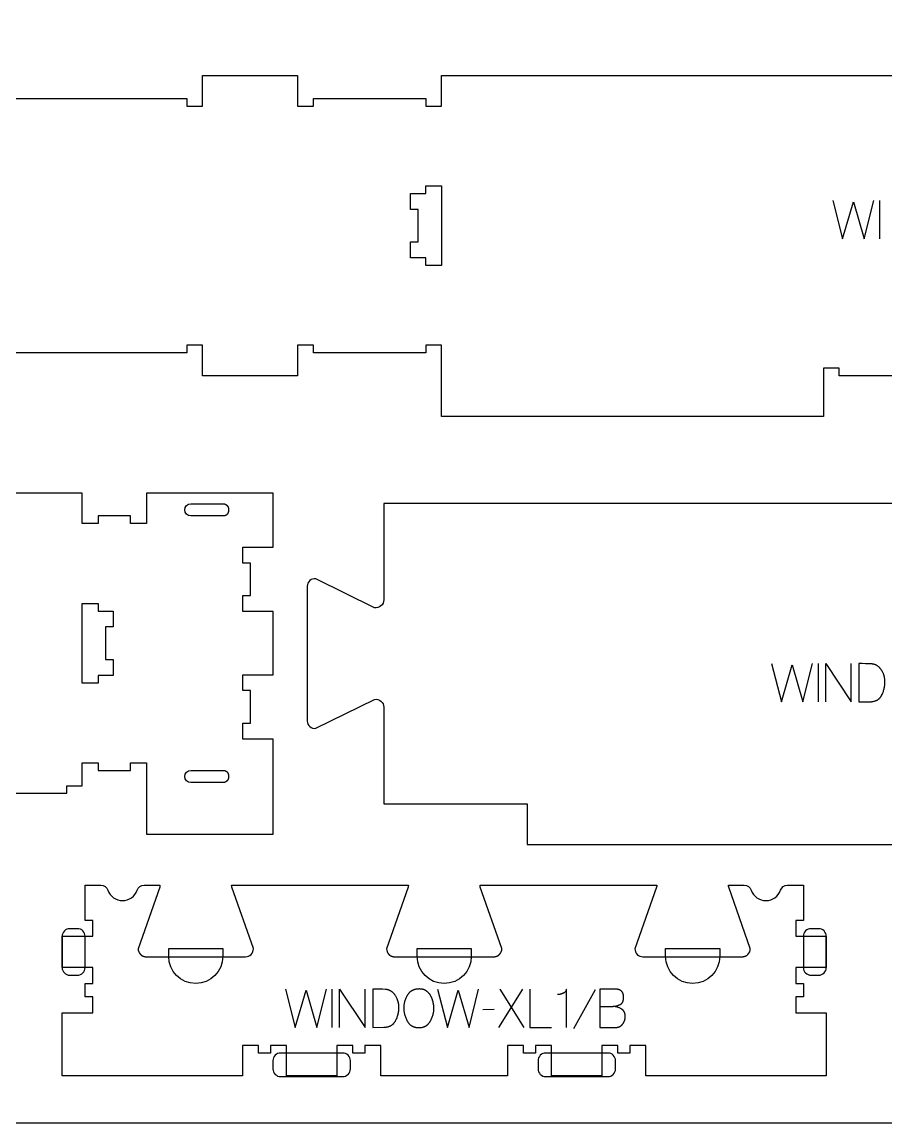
# Model space of a CAD drawing. Extents: x 0 to 4485, y 0 to 8771.
# Drawn here: x 1099 to 1777, y 3763 to 4626 of the extents above; entities that cross this region are included whole.
import ezdxf

# ---------------------------------------------------------------- set-up
doc = ezdxf.new("R2010")
doc.units = 0
for name, color, linetype in [('0_SHEET_SPRUCEPLY_2440X122', 1, 'CONTINUOUS'), ('1_ANYTOOL_1MMDEEP_LABELS_S', 2, 'CONTINUOUS'), ('3_ANYTOOL_CUTTHROUGH_INSID', 4, 'CONTINUOUS'), ('4_ANYTOOL_CUTTHROUGH_OUTSI', 5, 'CONTINUOUS'), ('5_ANYTOOL_HALF_MILL_9MM_IN', 3, 'CONTINUOUS')]:
    doc.layers.add(name, color=color, linetype=linetype)

msp = doc.modelspace()

# ---------------------------------------------------------------- linework, layer by layer
at = {"layer": '0_SHEET_SPRUCEPLY_2440X122'}
msp.add_lwpolyline([(371.7, 4982.59), (371.7, 3762.59), (2811.7, 3762.59), (2811.7, 4982.59)], close=True, dxfattribs=at)
at = {"layer": '1_ANYTOOL_1MMDEEP_LABELS_S', "color": 2}
for points in [[(1735.42, 4485.89), (1743.14, 4455.89), (1751.58, 4484.99), (1760.07, 4455.89), (1767.57, 4485.89)], [(1771.94, 4485.89), (1771.94, 4455.89)], [(1687.32, 4122.82), (1695.03, 4092.82), (1703.47, 4121.92), (1711.96, 4092.82), (1719.46, 4122.82)], [(1723.83, 4122.82), (1723.83, 4092.82)], [(1729.83, 4092.82), (1729.83, 4122.82), (1749.89, 4092.82), (1749.89, 4122.82)], [(1305.97, 3867.59), (1313.69, 3837.59), (1322.13, 3866.69), (1330.61, 3837.59), (1338.11, 3867.59)], [(1342.49, 3867.59), (1342.49, 3837.59)], [(1348.49, 3837.59), (1348.49, 3867.59), (1368.54, 3837.59), (1368.54, 3867.59)], [(1425.37, 3867.59), (1433.09, 3837.59), (1441.53, 3866.69), (1450.01, 3837.59), (1457.51, 3867.59)], [(1492.06, 3867.59), (1473.16, 3837.59)], [(1493.3, 3837.59), (1474.36, 3867.59)], [(1497.59, 3867.59), (1497.59, 3837.59), (1514.69, 3837.59)], [(1526.39, 3837.59), (1526.39, 3867.63), (1526.36, 3867.48), (1526.34, 3867.33), (1526.31, 3867.18), (1526.28, 3867.04), (1526.24, 3866.9), (1526.2, 3866.76), (1526.16, 3866.63), (1526.11, 3866.5), (1526.06, 3866.37), (1526, 3866.25), (1525.97, 3866.18), (1525.94, 3866.12), (1525.91, 3866.06), (1525.88, 3866), (1525.84, 3865.95), (1525.81, 3865.89), (1525.77, 3865.83), (1525.74, 3865.77), (1525.7, 3865.72), (1525.66, 3865.66), (1525.62, 3865.61), (1525.58, 3865.56), (1525.54, 3865.5), (1525.5, 3865.45), (1525.45, 3865.4), (1525.41, 3865.35), (1525.37, 3865.3), (1525.32, 3865.25), (1525.27, 3865.2), (1525.22, 3865.15), (1525.17, 3865.11), (1525.12, 3865.06), (1525.02, 3864.97), (1524.91, 3864.88), (1524.8, 3864.8), (1524.69, 3864.71), (1524.57, 3864.64), (1524.45, 3864.56), (1524.32, 3864.49), (1524.19, 3864.42), (1524.05, 3864.35), (1523.91, 3864.28), (1523.77, 3864.22), (1523.48, 3864.1), (1523.2, 3864), (1522.91, 3863.89), (1522.63, 3863.8), (1522.35, 3863.71), (1522.07, 3863.63), (1521.8, 3863.56), (1521.52, 3863.5), (1521.25, 3863.44), (1520.98, 3863.39), (1520.71, 3863.35), (1520.44, 3863.32), (1520.18, 3863.29), (1519.92, 3863.27), (1519.66, 3863.26), (1519.4, 3863.26)], [(1549.1, 3867.11), (1531.91, 3836.34)], [(1552.53, 3853.91), (1563.07, 3854.04), (1563.47, 3854.07), (1563.86, 3854.11), (1564.25, 3854.16), (1564.63, 3854.22), (1565.01, 3854.29), (1565.38, 3854.36), (1565.75, 3854.45), (1566.11, 3854.54), (1566.46, 3854.64), (1566.81, 3854.75), (1567.16, 3854.87), (1567.49, 3855), (1567.83, 3855.14), (1568.15, 3855.29), (1568.48, 3855.44), (1568.79, 3855.61), (1568.87, 3855.65), (1568.95, 3855.69), (1569.02, 3855.74), (1569.1, 3855.79), (1569.17, 3855.84), (1569.24, 3855.88), (1569.31, 3855.94), (1569.38, 3855.99), (1569.45, 3856.04), (1569.51, 3856.1), (1569.58, 3856.15), (1569.64, 3856.21), (1569.71, 3856.27), (1569.77, 3856.33), (1569.83, 3856.39), (1569.89, 3856.46), (1569.95, 3856.52), (1570, 3856.59), (1570.06, 3856.66), (1570.11, 3856.73), (1570.17, 3856.8), (1570.22, 3856.87), (1570.27, 3856.94), (1570.32, 3857.01), (1570.37, 3857.09), (1570.42, 3857.17), (1570.46, 3857.25), (1570.51, 3857.33), (1570.55, 3857.41), (1570.59, 3857.49), (1570.63, 3857.57), (1570.67, 3857.66), (1570.71, 3857.75), (1570.75, 3857.83), (1570.82, 3858.01), (1570.89, 3858.2), (1570.95, 3858.39), (1571, 3858.59), (1571.05, 3858.79), (1571.1, 3859), (1571.14, 3859.21), (1571.18, 3859.43), (1571.21, 3859.65), (1571.24, 3859.88), (1571.26, 3860.12), (1571.28, 3860.36), (1571.29, 3860.61), (1571.3, 3860.86), (1571.3, 3861.11), (1571.29, 3861.51), (1571.28, 3861.71), (1571.27, 3861.9), (1571.26, 3862.09), (1571.24, 3862.27), (1571.22, 3862.45), (1571.2, 3862.63), (1571.17, 3862.81), (1571.14, 3862.98), (1571.1, 3863.15), (1571.06, 3863.31), (1571.02, 3863.48), (1570.98, 3863.64), (1570.93, 3863.79), (1570.88, 3863.95), (1570.83, 3864.1), (1570.77, 3864.24), (1570.71, 3864.39), (1570.65, 3864.53), (1570.58, 3864.66), (1570.51, 3864.8), (1570.44, 3864.93), (1570.36, 3865.06), (1570.28, 3865.18), (1570.2, 3865.3), (1570.11, 3865.42), (1570.02, 3865.54), (1569.93, 3865.65), (1569.83, 3865.76), (1569.73, 3865.87), (1569.63, 3865.97), (1569.52, 3866.07), (1569.41, 3866.16), (1569.3, 3866.26), (1569.18, 3866.35), (1569.07, 3866.43), (1568.94, 3866.52), (1568.82, 3866.6), (1568.69, 3866.68), (1568.56, 3866.75), (1568.42, 3866.82), (1568.28, 3866.89), (1568.14, 3866.95), (1567.99, 3867.02), (1567.85, 3867.07), (1567.69, 3867.13), (1567.54, 3867.18), (1567.38, 3867.23), (1567.22, 3867.28), (1567.05, 3867.32), (1566.89, 3867.36), (1566.71, 3867.39), (1566.54, 3867.43), (1566.36, 3867.46), (1566.18, 3867.48), (1566, 3867.51), (1565.81, 3867.53), (1565.62, 3867.55), (1565.42, 3867.56), (1565.03, 3867.58), (1564.61, 3867.59), (1552.53, 3867.59)], [(1552.53, 3867.59), (1552.53, 3837.59), (1562.21, 3837.59), (1564.74, 3837.5), (1564.97, 3837.49), (1565.2, 3837.5), (1565.42, 3837.5), (1565.64, 3837.51), (1565.86, 3837.53), (1566.07, 3837.55), (1566.28, 3837.58), (1566.48, 3837.61), (1566.69, 3837.65), (1566.89, 3837.7), (1567.09, 3837.75), (1567.28, 3837.8), (1567.47, 3837.87), (1567.66, 3837.93), (1567.84, 3838.01), (1568.03, 3838.08), (1568.2, 3838.17), (1568.38, 3838.26), (1568.55, 3838.35), (1568.72, 3838.45), (1568.89, 3838.56), (1569.05, 3838.67), (1569.21, 3838.79), (1569.37, 3838.91), (1569.52, 3839.04), (1569.67, 3839.17), (1569.82, 3839.31), (1569.96, 3839.46), (1570.1, 3839.61), (1570.24, 3839.76), (1570.38, 3839.93), (1570.51, 3840.09), (1570.63, 3840.26), (1570.76, 3840.44), (1570.88, 3840.61), (1570.99, 3840.78), (1571.11, 3840.96), (1571.21, 3841.13), (1571.32, 3841.31), (1571.42, 3841.49), (1571.51, 3841.67), (1571.6, 3841.85), (1571.69, 3842.03), (1571.77, 3842.22), (1571.85, 3842.4), (1571.93, 3842.58), (1572, 3842.77), (1572.07, 3842.96), (1572.13, 3843.15), (1572.19, 3843.34), (1572.24, 3843.53), (1572.29, 3843.72), (1572.34, 3843.91), (1572.38, 3844.11), (1572.42, 3844.3), (1572.46, 3844.5), (1572.49, 3844.7), (1572.51, 3844.9), (1572.53, 3845.1), (1572.55, 3845.3), (1572.57, 3845.5), (1572.58, 3845.7), (1572.58, 3845.91), (1572.59, 3846.11), (1572.58, 3846.37), (1572.57, 3846.61), (1572.56, 3846.86), (1572.54, 3847.1), (1572.51, 3847.33), (1572.48, 3847.56), (1572.45, 3847.79), (1572.4, 3848.01), (1572.35, 3848.22), (1572.3, 3848.44), (1572.24, 3848.64), (1572.18, 3848.85), (1572.1, 3849.04), (1572.03, 3849.24), (1571.95, 3849.43), (1571.86, 3849.61), (1571.81, 3849.7), (1571.76, 3849.79), (1571.71, 3849.88), (1571.66, 3849.97), (1571.61, 3850.06), (1571.56, 3850.14), (1571.5, 3850.22), (1571.45, 3850.31), (1571.39, 3850.39), (1571.33, 3850.47), (1571.27, 3850.55), (1571.21, 3850.63), (1571.14, 3850.71), (1571.08, 3850.78), (1571.01, 3850.86), (1570.95, 3850.93), (1570.88, 3851), (1570.81, 3851.08), (1570.73, 3851.15), (1570.66, 3851.22), (1570.59, 3851.29), (1570.51, 3851.35), (1570.35, 3851.48), (1570.19, 3851.61), (1570.02, 3851.73), (1569.85, 3851.85), (1569.67, 3851.96), (1569.3, 3852.18), (1568.93, 3852.39), (1568.55, 3852.58), (1568.17, 3852.76), (1567.77, 3852.93), (1567.38, 3853.09), (1566.97, 3853.24), (1566.56, 3853.37), (1566.15, 3853.5), (1565.73, 3853.61), (1565.3, 3853.71), (1564.87, 3853.8), (1564.43, 3853.88), (1563.98, 3853.94), (1563.53, 3854), (1563.07, 3854.04)], [(1469.73, 3851.47), (1460.94, 3851.39)]]:
    msp.add_lwpolyline(points, dxfattribs=at)
for points in [[(1755.93, 4122.82), (1755.93, 4092.82), (1764.46, 4092.91), (1764.87, 4092.92), (1765.27, 4092.94), (1765.67, 4092.97), (1766.06, 4093.01), (1766.44, 4093.05), (1766.81, 4093.11), (1767.17, 4093.18), (1767.53, 4093.25), (1767.88, 4093.34), (1768.22, 4093.44), (1768.55, 4093.54), (1768.88, 4093.65), (1769.19, 4093.78), (1769.35, 4093.84), (1769.5, 4093.91), (1769.65, 4093.98), (1769.8, 4094.05), (1769.95, 4094.13), (1770.1, 4094.21), (1770.24, 4094.29), (1770.38, 4094.37), (1770.52, 4094.45), (1770.66, 4094.54), (1770.79, 4094.63), (1770.93, 4094.72), (1771.06, 4094.81), (1771.19, 4094.91), (1771.32, 4095.01), (1771.44, 4095.11), (1771.57, 4095.21), (1771.69, 4095.32), (1771.81, 4095.42), (1771.93, 4095.53), (1772.04, 4095.65), (1772.16, 4095.76), (1772.27, 4095.88), (1772.38, 4096), (1772.49, 4096.12), (1772.59, 4096.25), (1772.7, 4096.37), (1772.8, 4096.5), (1772.9, 4096.63), (1773, 4096.77), (1773.1, 4096.9), (1773.19, 4097.04), (1773.37, 4097.33), (1773.55, 4097.62), (1773.72, 4097.92), (1774.03, 4098.54), (1774.33, 4099.17), (1774.61, 4099.8), (1774.86, 4100.43), (1775.1, 4101.08), (1775.31, 4101.72), (1775.5, 4102.38), (1775.68, 4103.03), (1775.83, 4103.7), (1775.96, 4104.37), (1776.08, 4105.04), (1776.17, 4105.73), (1776.24, 4106.41), (1776.29, 4107.11), (1776.32, 4107.81), (1776.33, 4108.51), (1776.32, 4109.11), (1776.29, 4109.7), (1776.24, 4110.28), (1776.18, 4110.86), (1776.09, 4111.43), (1776.04, 4111.72), (1775.98, 4112), (1775.92, 4112.28), (1775.86, 4112.56), (1775.79, 4112.84), (1775.71, 4113.12), (1775.63, 4113.39), (1775.54, 4113.67), (1775.45, 4113.94), (1775.36, 4114.21), (1775.26, 4114.48), (1775.16, 4114.74), (1775.05, 4115.01), (1774.93, 4115.28), (1774.69, 4115.8), (1774.43, 4116.32), (1774.15, 4116.83), (1773.85, 4117.34), (1773.65, 4117.64), (1773.45, 4117.94), (1773.25, 4118.23), (1773.05, 4118.51), (1772.84, 4118.78), (1772.63, 4119.04), (1772.41, 4119.29), (1772.19, 4119.53), (1771.97, 4119.76), (1771.75, 4119.98), (1771.52, 4120.2), (1771.29, 4120.4), (1771.05, 4120.6), (1770.81, 4120.78), (1770.57, 4120.96), (1770.33, 4121.13), (1770.08, 4121.28), (1769.82, 4121.43), (1769.57, 4121.57), (1769.31, 4121.7), (1769.05, 4121.82), (1768.78, 4121.94), (1768.51, 4122.04), (1768.24, 4122.13), (1767.96, 4122.22), (1767.69, 4122.29), (1767.4, 4122.36), (1767.12, 4122.41), (1766.83, 4122.46), (1766.53, 4122.5), (1766.24, 4122.53), (1765.94, 4122.55), (1763.5, 4122.65), (1761.03, 4122.73), (1758.5, 4122.79)], [(1411.06, 3867.93), (1411.43, 3867.92), (1411.79, 3867.91), (1412.15, 3867.88), (1412.5, 3867.84), (1412.67, 3867.81), (1412.84, 3867.78), (1413.01, 3867.75), (1413.18, 3867.72), (1413.35, 3867.68), (1413.51, 3867.65), (1413.67, 3867.6), (1413.83, 3867.56), (1413.99, 3867.51), (1414.15, 3867.46), (1414.3, 3867.41), (1414.46, 3867.35), (1414.61, 3867.29), (1414.76, 3867.23), (1414.9, 3867.16), (1415.05, 3867.1), (1415.19, 3867.03), (1415.34, 3866.95), (1415.48, 3866.88), (1415.62, 3866.8), (1415.76, 3866.71), (1415.89, 3866.63), (1416.02, 3866.54), (1416.16, 3866.45), (1416.42, 3866.26), (1416.67, 3866.07), (1416.92, 3865.87), (1417.16, 3865.66), (1417.4, 3865.45), (1417.63, 3865.23), (1417.85, 3865), (1418.07, 3864.77), (1418.28, 3864.54), (1418.49, 3864.29), (1418.69, 3864.04), (1418.88, 3863.79), (1419.07, 3863.52), (1419.26, 3863.26), (1419.44, 3862.98), (1419.61, 3862.7), (1419.77, 3862.41), (1419.93, 3862.12), (1420.09, 3861.83), (1420.24, 3861.53), (1420.38, 3861.23), (1420.52, 3860.93), (1420.65, 3860.62), (1420.77, 3860.31), (1420.9, 3860), (1421.01, 3859.68), (1421.12, 3859.35), (1421.22, 3859.03), (1421.32, 3858.7), (1421.41, 3858.36), (1421.5, 3858.03), (1421.58, 3857.69), (1421.72, 3857), (1421.85, 3856.33), (1421.96, 3855.66), (1422.04, 3855), (1422.11, 3854.34), (1422.16, 3853.69), (1422.19, 3853.05), (1422.2, 3852.41), (1422.19, 3851.78), (1422.16, 3851.14), (1422.1, 3850.5), (1422.03, 3849.86), (1421.93, 3849.23), (1421.81, 3848.59), (1421.67, 3847.95), (1421.51, 3847.31), (1421.33, 3846.68), (1421.12, 3846.04), (1420.89, 3845.4), (1420.64, 3844.76), (1420.37, 3844.13), (1420.08, 3843.49), (1419.77, 3842.85), (1419.44, 3842.21), (1419.26, 3841.9), (1419.08, 3841.6), (1418.89, 3841.3), (1418.69, 3841.02), (1418.49, 3840.75), (1418.29, 3840.48), (1418.07, 3840.23), (1417.85, 3839.98), (1417.74, 3839.86), (1417.63, 3839.75), (1417.51, 3839.64), (1417.4, 3839.52), (1417.28, 3839.42), (1417.16, 3839.31), (1417.04, 3839.21), (1416.91, 3839.11), (1416.79, 3839.01), (1416.66, 3838.91), (1416.53, 3838.82), (1416.41, 3838.73), (1416.27, 3838.64), (1416.14, 3838.55), (1416.01, 3838.47), (1415.87, 3838.39), (1415.74, 3838.31), (1415.6, 3838.23), (1415.46, 3838.16), (1415.32, 3838.09), (1415.17, 3838.02), (1415.03, 3837.96), (1414.88, 3837.89), (1414.73, 3837.83), (1414.58, 3837.77), (1414.43, 3837.72), (1414.28, 3837.66), (1414.13, 3837.61), (1413.81, 3837.52), (1413.49, 3837.43), (1413.17, 3837.36), (1412.84, 3837.29), (1412.5, 3837.24), (1412.15, 3837.19), (1411.8, 3837.16), (1411.45, 3837.13), (1411.08, 3837.12), (1410.71, 3837.11), (1410.33, 3837.12), (1409.96, 3837.13), (1409.59, 3837.16), (1409.22, 3837.2), (1408.87, 3837.24), (1408.52, 3837.3), (1408.18, 3837.36), (1407.84, 3837.44), (1407.51, 3837.52), (1407.19, 3837.62), (1407.03, 3837.67), (1406.87, 3837.73), (1406.72, 3837.78), (1406.56, 3837.84), (1406.41, 3837.91), (1406.26, 3837.97), (1406.11, 3838.04), (1405.97, 3838.11), (1405.82, 3838.18), (1405.68, 3838.25), (1405.53, 3838.33), (1405.39, 3838.41), (1405.26, 3838.49), (1405.12, 3838.58), (1404.98, 3838.67), (1404.85, 3838.76), (1404.72, 3838.85), (1404.59, 3838.94), (1404.46, 3839.04), (1404.33, 3839.14), (1404.21, 3839.24), (1404.08, 3839.35), (1403.96, 3839.46), (1403.84, 3839.57), (1403.72, 3839.68), (1403.6, 3839.79), (1403.49, 3839.91), (1403.37, 3840.03), (1403.26, 3840.15), (1403.15, 3840.28), (1402.93, 3840.54), (1402.73, 3840.81), (1402.52, 3841.08), (1402.33, 3841.37), (1402.14, 3841.67), (1401.95, 3841.98), (1401.78, 3842.3), (1401.44, 3842.95), (1401.13, 3843.6), (1400.84, 3844.25), (1400.57, 3844.9), (1400.32, 3845.55), (1400.09, 3846.2), (1399.89, 3846.85), (1399.7, 3847.5), (1399.54, 3848.15), (1399.4, 3848.8), (1399.28, 3849.45), (1399.19, 3850.1), (1399.11, 3850.76), (1399.06, 3851.41), (1399.02, 3852.06), (1399.01, 3852.71), (1399.03, 3853.41), (1399.06, 3854.1), (1399.12, 3854.78), (1399.19, 3855.45), (1399.3, 3856.12), (1399.42, 3856.79), (1399.57, 3857.45), (1399.74, 3858.1), (1399.93, 3858.74), (1400.14, 3859.39), (1400.38, 3860.02), (1400.64, 3860.65), (1400.92, 3861.27), (1401.23, 3861.89), (1401.56, 3862.5), (1401.91, 3863.11), (1402.09, 3863.4), (1402.28, 3863.69), (1402.48, 3863.97), (1402.68, 3864.24), (1402.89, 3864.5), (1403.11, 3864.75), (1403.33, 3864.99), (1403.56, 3865.22), (1403.68, 3865.33), (1403.8, 3865.44), (1403.92, 3865.54), (1404.04, 3865.65), (1404.17, 3865.75), (1404.29, 3865.85), (1404.42, 3865.95), (1404.55, 3866.05), (1404.68, 3866.14), (1404.81, 3866.23), (1404.95, 3866.32), (1405.08, 3866.4), (1405.22, 3866.49), (1405.36, 3866.57), (1405.5, 3866.65), (1405.64, 3866.72), (1405.78, 3866.8), (1405.93, 3866.87), (1406.23, 3867.01), (1406.53, 3867.13), (1406.84, 3867.25), (1407.15, 3867.36), (1407.47, 3867.46), (1407.8, 3867.55), (1408.14, 3867.63), (1408.48, 3867.7), (1408.83, 3867.76), (1409.18, 3867.81), (1409.55, 3867.85), (1409.91, 3867.89), (1410.29, 3867.91), (1410.67, 3867.92)], [(1374.59, 3867.59), (1374.59, 3837.59), (1383.11, 3837.67), (1383.53, 3837.68), (1383.93, 3837.7), (1384.32, 3837.73), (1384.71, 3837.77), (1385.09, 3837.82), (1385.46, 3837.87), (1385.83, 3837.94), (1386.18, 3838.02), (1386.53, 3838.1), (1386.87, 3838.2), (1387.2, 3838.3), (1387.53, 3838.42), (1387.85, 3838.54), (1388, 3838.61), (1388.16, 3838.67), (1388.31, 3838.74), (1388.46, 3838.82), (1388.6, 3838.89), (1388.75, 3838.97), (1388.89, 3839.05), (1389.03, 3839.13), (1389.17, 3839.21), (1389.31, 3839.3), (1389.45, 3839.39), (1389.58, 3839.48), (1389.71, 3839.57), (1389.84, 3839.67), (1389.97, 3839.77), (1390.1, 3839.87), (1390.22, 3839.97), (1390.34, 3840.08), (1390.46, 3840.19), (1390.58, 3840.3), (1390.7, 3840.41), (1390.81, 3840.52), (1390.92, 3840.64), (1391.03, 3840.76), (1391.14, 3840.88), (1391.25, 3841.01), (1391.35, 3841.13), (1391.46, 3841.26), (1391.56, 3841.4), (1391.65, 3841.53), (1391.75, 3841.67), (1391.85, 3841.8), (1392.03, 3842.09), (1392.2, 3842.38), (1392.37, 3842.69), (1392.69, 3843.3), (1392.98, 3843.93), (1393.26, 3844.56), (1393.51, 3845.2), (1393.75, 3845.84), (1393.96, 3846.48), (1394.16, 3847.14), (1394.33, 3847.8), (1394.48, 3848.46), (1394.62, 3849.13), (1394.73, 3849.81), (1394.82, 3850.49), (1394.89, 3851.18), (1394.94, 3851.87), (1394.98, 3852.57), (1394.99, 3853.27), (1394.98, 3853.87), (1394.95, 3854.46), (1394.9, 3855.04), (1394.83, 3855.62), (1394.74, 3856.2), (1394.69, 3856.48), (1394.64, 3856.76), (1394.58, 3857.04), (1394.51, 3857.32), (1394.44, 3857.6), (1394.36, 3857.88), (1394.28, 3858.15), (1394.2, 3858.43), (1394.11, 3858.7), (1394.01, 3858.97), (1393.91, 3859.24), (1393.81, 3859.51), (1393.7, 3859.77), (1393.59, 3860.04), (1393.34, 3860.56), (1393.08, 3861.08), (1392.8, 3861.59), (1392.5, 3862.1), (1392.31, 3862.41), (1392.11, 3862.7), (1391.91, 3862.99), (1391.7, 3863.27), (1391.49, 3863.54), (1391.28, 3863.8), (1391.07, 3864.05), (1390.85, 3864.29), (1390.63, 3864.52), (1390.4, 3864.74), (1390.17, 3864.96), (1389.94, 3865.16), (1389.71, 3865.36), (1389.47, 3865.54), (1389.23, 3865.72), (1388.98, 3865.89), (1388.73, 3866.05), (1388.48, 3866.19), (1388.22, 3866.33), (1387.96, 3866.46), (1387.7, 3866.59), (1387.44, 3866.7), (1387.17, 3866.8), (1386.89, 3866.89), (1386.62, 3866.98), (1386.34, 3867.05), (1386.06, 3867.12), (1385.77, 3867.17), (1385.48, 3867.22), (1385.19, 3867.26), (1384.89, 3867.29), (1384.59, 3867.31), (1382.16, 3867.41), (1379.68, 3867.49), (1377.16, 3867.55)]]:
    msp.add_lwpolyline(points, close=True, dxfattribs=at)
at = {"layer": '3_ANYTOOL_CUTTHROUGH_INSID', "color": 4}
for points in [[(1428.5, 4435.04), (1416, 4435.04), (1416, 4441.04), (1404, 4441.04), (1404, 4453.54), (1410, 4453.54), (1410, 4479.04), (1404, 4479.04), (1404, 4491.54), (1416, 4491.54), (1416, 4497.54), (1428.5, 4497.54)], [(1146.69, 4170.06), (1158.94, 4170.06), (1158.94, 4164.06), (1170.94, 4164.06), (1170.94, 4151.56), (1164.94, 4151.56), (1164.94, 4126.06), (1170.94, 4126.06), (1170.94, 4113.56), (1158.94, 4113.56), (1158.94, 4107.56), (1146.44, 4107.56), (1146.44, 4170.06)]]:
    msp.add_lwpolyline(points, close=True, dxfattribs=at)
for points in [[(1231.69, 4248.11), (1257.43, 4248.11), (1257.53, 4248.11), (1257.63, 4248.1), (1257.72, 4248.1), (1257.82, 4248.09), (1257.92, 4248.07), (1258.01, 4248.06), (1258.11, 4248.04), (1258.21, 4248.02), (1258.31, 4248), (1258.41, 4247.97), (1258.5, 4247.94), (1258.6, 4247.91), (1258.7, 4247.88), (1258.79, 4247.84), (1258.89, 4247.8), (1258.98, 4247.75), (1259.08, 4247.71), (1259.17, 4247.66), (1259.26, 4247.6), (1259.36, 4247.55), (1259.45, 4247.49), (1259.53, 4247.43), (1259.62, 4247.36), (1259.71, 4247.3), (1259.79, 4247.23), (1259.87, 4247.15), (1259.96, 4247.08), (1260.04, 4247), (1260.11, 4246.92), (1260.19, 4246.84), (1260.26, 4246.76), (1260.33, 4246.67), (1260.4, 4246.58), (1260.47, 4246.49), (1260.54, 4246.4), (1260.6, 4246.31), (1260.66, 4246.21), (1260.72, 4246.11), (1260.78, 4246.02), (1260.83, 4245.92), (1260.88, 4245.81), (1260.93, 4245.71), (1260.98, 4245.61), (1261.02, 4245.5), (1261.07, 4245.4), (1261.11, 4245.29), (1261.15, 4245.18), (1261.18, 4245.08), (1261.21, 4244.97), (1261.24, 4244.86), (1261.27, 4244.76), (1261.3, 4244.65), (1261.32, 4244.54), (1261.34, 4244.43), (1261.36, 4244.32), (1261.38, 4244.21), (1261.39, 4244.1), (1261.41, 4244), (1261.42, 4243.89), (1261.43, 4243.78), (1261.43, 4243.68), (1261.44, 4243.57), (1261.44, 4243.46), (1261.44, 4243.36), (1261.44, 4243.25), (1261.44, 4243.14), (1261.43, 4243.04), (1261.43, 4242.93), (1261.42, 4242.82), (1261.41, 4242.72), (1261.39, 4242.61), (1261.38, 4242.51), (1261.36, 4242.4), (1261.34, 4242.29), (1261.32, 4242.18), (1261.3, 4242.07), (1261.27, 4241.96), (1261.24, 4241.85), (1261.21, 4241.75), (1261.18, 4241.64), (1261.15, 4241.53), (1261.11, 4241.42), (1261.07, 4241.32), (1261.02, 4241.21), (1260.98, 4241.11), (1260.93, 4241), (1260.88, 4240.9), (1260.83, 4240.8), (1260.78, 4240.7), (1260.72, 4240.6), (1260.66, 4240.51), (1260.6, 4240.41), (1260.54, 4240.32), (1260.47, 4240.22), (1260.4, 4240.13), (1260.33, 4240.04), (1260.26, 4239.96), (1260.19, 4239.87), (1260.11, 4239.79), (1260.04, 4239.71), (1259.96, 4239.64), (1259.87, 4239.56), (1259.79, 4239.49), (1259.71, 4239.42), (1259.62, 4239.35), (1259.53, 4239.29), (1259.45, 4239.23), (1259.36, 4239.17), (1259.26, 4239.11), (1259.17, 4239.06), (1259.08, 4239.01), (1258.98, 4238.96), (1258.89, 4238.92), (1258.79, 4238.88), (1258.7, 4238.84), (1258.6, 4238.81), (1258.5, 4238.77), (1258.41, 4238.74), (1258.31, 4238.72), (1258.21, 4238.69), (1258.11, 4238.67), (1258.01, 4238.66), (1257.92, 4238.64), (1257.82, 4238.63), (1257.72, 4238.62), (1257.63, 4238.61), (1257.53, 4238.61), (1257.43, 4238.61), (1231.69, 4238.61, -1)], [(1231.69, 4029.61, -1), (1231.69, 4039.11), (1257.43, 4039.11), (1257.53, 4039.11), (1257.63, 4039.1), (1257.72, 4039.1), (1257.82, 4039.09), (1257.92, 4039.07), (1258.01, 4039.06), (1258.11, 4039.04), (1258.21, 4039.02), (1258.31, 4039), (1258.41, 4038.97), (1258.5, 4038.94), (1258.6, 4038.91), (1258.7, 4038.88), (1258.79, 4038.84), (1258.89, 4038.8), (1258.98, 4038.75), (1259.08, 4038.71), (1259.17, 4038.66), (1259.26, 4038.6), (1259.36, 4038.55), (1259.45, 4038.49), (1259.53, 4038.43), (1259.62, 4038.36), (1259.71, 4038.3), (1259.79, 4038.23), (1259.87, 4038.15), (1259.96, 4038.08), (1260.04, 4038), (1260.11, 4037.92), (1260.19, 4037.84), (1260.26, 4037.76), (1260.33, 4037.67), (1260.4, 4037.58), (1260.47, 4037.49), (1260.54, 4037.4), (1260.6, 4037.31), (1260.66, 4037.21), (1260.72, 4037.11), (1260.78, 4037.02), (1260.83, 4036.92), (1260.88, 4036.81), (1260.93, 4036.71), (1260.98, 4036.61), (1261.02, 4036.5), (1261.07, 4036.4), (1261.11, 4036.29), (1261.15, 4036.18), (1261.18, 4036.08), (1261.21, 4035.97), (1261.24, 4035.86), (1261.27, 4035.76), (1261.3, 4035.65), (1261.32, 4035.54), (1261.34, 4035.43), (1261.36, 4035.32), (1261.38, 4035.21), (1261.39, 4035.1), (1261.41, 4035), (1261.42, 4034.89), (1261.43, 4034.78), (1261.43, 4034.68), (1261.44, 4034.57), (1261.44, 4034.46), (1261.44, 4034.36), (1261.44, 4034.25), (1261.44, 4034.14), (1261.43, 4034.04), (1261.43, 4033.93), (1261.42, 4033.82), (1261.41, 4033.72), (1261.39, 4033.61), (1261.38, 4033.51), (1261.36, 4033.4), (1261.34, 4033.29), (1261.32, 4033.18), (1261.3, 4033.07), (1261.27, 4032.96), (1261.24, 4032.85), (1261.21, 4032.75), (1261.18, 4032.64), (1261.15, 4032.53), (1261.11, 4032.42), (1261.07, 4032.32), (1261.02, 4032.21), (1260.98, 4032.11), (1260.93, 4032), (1260.88, 4031.9), (1260.83, 4031.8), (1260.78, 4031.7), (1260.72, 4031.6), (1260.66, 4031.51), (1260.6, 4031.41), (1260.54, 4031.32), (1260.47, 4031.22), (1260.4, 4031.13), (1260.33, 4031.04), (1260.26, 4030.96), (1260.19, 4030.87), (1260.11, 4030.79), (1260.04, 4030.71), (1259.96, 4030.64), (1259.87, 4030.56), (1259.79, 4030.49), (1259.71, 4030.42), (1259.62, 4030.35), (1259.53, 4030.29), (1259.45, 4030.23), (1259.36, 4030.17), (1259.26, 4030.11), (1259.17, 4030.06), (1259.08, 4030.01), (1258.98, 4029.96), (1258.89, 4029.92), (1258.79, 4029.88), (1258.7, 4029.84), (1258.6, 4029.81), (1258.5, 4029.77), (1258.41, 4029.74), (1258.31, 4029.72), (1258.21, 4029.69), (1258.11, 4029.67), (1258.01, 4029.66), (1257.92, 4029.64), (1257.82, 4029.63), (1257.72, 4029.62), (1257.63, 4029.61), (1257.53, 4029.61), (1257.43, 4029.61)]]:
    msp.add_lwpolyline(points, format="xyb", close=True, dxfattribs=at)
at = {"layer": '4_ANYTOOL_CUTTHROUGH_OUTSI', "color": 5}
for points in [[(1090.5, 4566.08), (1128.25, 4566.08), (1228.5, 4566.08), (1228.5, 4560.08), (1241, 4560.08), (1241, 4584.08), (1315.5, 4584.08), (1315.5, 4560.08), (1328, 4560.08), (1328, 4566.08), (1416, 4566.08), (1416, 4560.08), (1428.5, 4560.08), (1428.5, 4560.33), (1428.5, 4584.08), (2028.25, 4584.08)], [(2016, 4348.58), (1740.5, 4348.58), (1740.5, 4354.58), (1728, 4354.58), (1728, 4316.58), (1428.5, 4316.58), (1428.5, 4372.58), (1416, 4372.58), (1416, 4366.58), (1328, 4366.58), (1328, 4372.58), (1315.5, 4372.58), (1315.5, 4348.58), (1241, 4348.58), (1241, 4372.58), (1228.5, 4372.58), (1228.5, 4366.58), (1090.5, 4366.58)], [(858.94, 4021.11), (1134.44, 4021.11), (1134.44, 4027.11), (1146.44, 4027.11), (1146.44, 4045.11), (1146.69, 4045.11), (1146.69, 4045.11), (1158.94, 4045.11), (1158.94, 4039.11), (1184.44, 4039.11), (1184.44, 4045.11), (1196.94, 4045.11), (1196.94, 4044.86), (1196.94, 3989.11), (1296.44, 3989.11), (1296.44, 4063.61), (1272.44, 4063.61), (1272.44, 4063.86), (1272.44, 4075.86), (1272.44, 4076.11), (1278.44, 4076.11), (1278.44, 4101.61), (1272.44, 4101.61), (1272.44, 4101.86), (1272.44, 4113.86), (1272.44, 4114.11), (1296.44, 4114.11), (1296.44, 4163.61), (1272.44, 4163.61), (1272.44, 4163.86), (1272.44, 4175.86), (1272.44, 4176.11), (1278.44, 4176.11), (1278.44, 4201.61), (1272.44, 4201.61), (1272.44, 4201.86), (1272.44, 4213.86), (1272.44, 4214.11), (1296.44, 4214.11), (1296.44, 4256.61), (1196.94, 4256.61), (1196.94, 4232.86), (1196.94, 4232.61), (1184.44, 4232.61), (1184.44, 4238.61), (1158.94, 4238.61), (1158.94, 4232.61), (1146.44, 4232.61), (1146.44, 4232.86), (1146.44, 4256.61), (846.69, 4256.61)]]:
    msp.add_lwpolyline(points, dxfattribs=at)
msp.add_lwpolyline([(1795.35, 4248.44), (1383.1, 4248.44), (1383.1, 4172.77), (1383.1, 4172.77, -0.463455), (1375.83, 4166.61), (1375.79, 4166.61), (1375.76, 4166.63), (1329.76, 4189.28), (1329.76, 4189.28, 0.461531), (1323.1, 4183.61), (1323.1, 4077.77, 0.220464), (1325.14, 4073.38, 0.218803), (1329.76, 4072.09), (1375.76, 4094.75), (1375.79, 4094.76), (1375.83, 4094.77), (1375.83, 4094.77, -0.463455), (1383.1, 4088.61), (1383.1, 4012.94), (1495.6, 4012.94), (1495.6, 4012.69), (1495.6, 3980.94), (1795.1, 3980.94)], format="xyb", dxfattribs=at)
msp.add_lwpolyline([(1161.2, 3948.97, -0.317837), (1166.62, 3945.13, 0.707107), (1189.72, 3945.13, -0.317837), (1195.14, 3948.97), (1207.54, 3948.97, -0.061485), (1207.31, 3947.58), (1190.39, 3899.26), (1190.39, 3899.22), (1190.39, 3899.22, 0.198912), (1192.22, 3894.8), (1192.33, 3894.69), (1192.44, 3894.59), (1192.56, 3894.49), (1192.67, 3894.39), (1192.79, 3894.3), (1192.91, 3894.21), (1193.04, 3894.12), (1193.16, 3894.03), (1193.29, 3893.94), (1193.42, 3893.86), (1193.56, 3893.78), (1193.69, 3893.71), (1193.83, 3893.64), (1193.97, 3893.57), (1194.11, 3893.51), (1194.25, 3893.44), (1194.4, 3893.39), (1194.54, 3893.33), (1194.69, 3893.28), (1194.84, 3893.23), (1194.99, 3893.19), (1195.14, 3893.15), (1195.29, 3893.12), (1195.44, 3893.09), (1195.59, 3893.06), (1195.74, 3893.03), (1195.89, 3893.01), (1196.04, 3893), (1196.19, 3892.98), (1196.34, 3892.98), (1196.49, 3892.97), (1196.64, 3892.97), (1274.64, 3892.97, 0.414214), (1280.89, 3899.22), (1280.89, 3899.26), (1280.88, 3899.3), (1263.98, 3947.58), (1263.98, 3947.58, -0.061485), (1263.75, 3948.97), (1402.44, 3948.97, -0.061485), (1402.21, 3947.58), (1385.29, 3899.26), (1385.29, 3899.22), (1385.29, 3899.22, 0.198912), (1387.12, 3894.8), (1387.23, 3894.69), (1387.34, 3894.59), (1387.46, 3894.49), (1387.57, 3894.39), (1387.69, 3894.3), (1387.81, 3894.21), (1387.94, 3894.12), (1388.06, 3894.03), (1388.19, 3893.94), (1388.32, 3893.86), (1388.46, 3893.78), (1388.59, 3893.71), (1388.73, 3893.64), (1388.87, 3893.57), (1389.01, 3893.51), (1389.15, 3893.44), (1389.3, 3893.39), (1389.44, 3893.33), (1389.59, 3893.28), (1389.74, 3893.23), (1389.89, 3893.19), (1390.04, 3893.15), (1390.19, 3893.12), (1390.34, 3893.09), (1390.49, 3893.06), (1390.64, 3893.03), (1390.79, 3893.01), (1390.94, 3893), (1391.09, 3892.98), (1391.24, 3892.98), (1391.39, 3892.97), (1391.54, 3892.97), (1469.54, 3892.97), (1469.69, 3892.97), (1469.84, 3892.98), (1470, 3892.98), (1470.15, 3893), (1470.3, 3893.01), (1470.45, 3893.03), (1470.6, 3893.06), (1470.75, 3893.09), (1470.9, 3893.12), (1471.05, 3893.15), (1471.2, 3893.19), (1471.35, 3893.23), (1471.5, 3893.28), (1471.65, 3893.33), (1471.79, 3893.39), (1471.94, 3893.44), (1472.08, 3893.51), (1472.22, 3893.57), (1472.36, 3893.64), (1472.5, 3893.71), (1472.63, 3893.78), (1472.77, 3893.86), (1472.9, 3893.94), (1473.03, 3894.03), (1473.15, 3894.12), (1473.28, 3894.21), (1473.4, 3894.3), (1473.52, 3894.39), (1473.63, 3894.49), (1473.75, 3894.59), (1473.86, 3894.69), (1473.96, 3894.8, 0.198912), (1475.79, 3899.22), (1475.79, 3899.26), (1475.78, 3899.3), (1458.88, 3947.58), (1458.88, 3947.58, -0.061485), (1458.65, 3948.97), (1597.34, 3948.97, -0.061485), (1597.11, 3947.58), (1580.19, 3899.26), (1580.19, 3899.22), (1580.19, 3899.22, 0.414214), (1586.44, 3892.97), (1664.44, 3892.97), (1664.59, 3892.97), (1664.74, 3892.98), (1664.9, 3892.98), (1665.05, 3893), (1665.2, 3893.01), (1665.35, 3893.03), (1665.5, 3893.06), (1665.65, 3893.09), (1665.8, 3893.12), (1665.95, 3893.15), (1666.1, 3893.19), (1666.25, 3893.23), (1666.4, 3893.28), (1666.55, 3893.33), (1666.69, 3893.39), (1666.84, 3893.44), (1666.98, 3893.51), (1667.12, 3893.57), (1667.26, 3893.64), (1667.4, 3893.71), (1667.53, 3893.78), (1667.67, 3893.86), (1667.8, 3893.94), (1667.93, 3894.03), (1668.05, 3894.12), (1668.18, 3894.21), (1668.3, 3894.3), (1668.42, 3894.39), (1668.53, 3894.49), (1668.65, 3894.59), (1668.76, 3894.69), (1668.86, 3894.8, 0.198912), (1670.69, 3899.22), (1670.69, 3899.26), (1670.68, 3899.3), (1653.78, 3947.58), (1653.78, 3947.58, -0.061485), (1653.55, 3948.97), (1665.95, 3948.97, -0.317837), (1671.37, 3945.13, 0.707107), (1694.47, 3945.13, -0.317837), (1699.89, 3948.97), (1712.29, 3948.97), (1712.29, 3921.47), (1706.29, 3921.47), (1706.29, 3908.97), (1730.29, 3908.97), (1730.29, 3884.47), (1706.29, 3884.47), (1706.29, 3871.97), (1712.29, 3871.97), (1712.29, 3861.47), (1706.29, 3861.47), (1706.29, 3848.97), (1730.29, 3848.97), (1730.29, 3799.47), (1588.79, 3799.47), (1588.79, 3823.47), (1576.29, 3823.47), (1576.29, 3817.47), (1566.79, 3817.47), (1566.79, 3823.47), (1554.29, 3823.47), (1554.29, 3799.47), (1514.79, 3799.47), (1514.79, 3823.47), (1502.29, 3823.47), (1502.29, 3817.47), (1492.79, 3817.47), (1492.79, 3823.47), (1480.29, 3823.47), (1480.29, 3799.47), (1380.79, 3799.47), (1380.79, 3823.47), (1368.29, 3823.47), (1368.29, 3817.47), (1358.79, 3817.47), (1358.79, 3823.47), (1346.29, 3823.47), (1346.29, 3799.47), (1306.79, 3799.47), (1306.79, 3823.47), (1294.29, 3823.47), (1294.29, 3817.47), (1284.79, 3817.47), (1284.79, 3823.47), (1272.29, 3823.47), (1272.29, 3799.47), (1130.79, 3799.47), (1130.79, 3848.97), (1154.79, 3848.97), (1154.79, 3861.47), (1148.79, 3861.47), (1148.79, 3871.97), (1154.79, 3871.97), (1154.79, 3884.47), (1130.79, 3884.47), (1130.79, 3908.97), (1154.79, 3908.97), (1154.79, 3921.47), (1148.79, 3921.47), (1148.79, 3948.97), (1161.2, 3948.97)], format="xyb", close=True, dxfattribs=at)
at = {"layer": '5_ANYTOOL_HALF_MILL_9MM_IN'}
for points in [[(1136.79, 3914.97, 0.414214), (1130.79, 3908.97), (1130.79, 3884.47, 0.414214), (1136.79, 3878.47), (1142.79, 3878.47, 0.414214), (1148.79, 3884.47), (1148.79, 3908.97, 0.414214), (1142.79, 3914.97)], [(1718.29, 3914.97, 0.414214), (1712.29, 3908.97), (1712.29, 3884.47, 0.414214), (1718.29, 3878.47), (1724.29, 3878.47, 0.414214), (1730.29, 3884.47), (1730.29, 3908.97, 0.414214), (1724.29, 3914.97)], [(1256.89, 3893.22, -1), (1214.39, 3893.22), (1214.39, 3893.47), (1214.39, 3899.47), (1256.89, 3899.47), (1256.89, 3893.47), (1256.89, 3893.22)], [(1451.79, 3893.22, -1), (1409.29, 3893.22), (1409.29, 3893.47), (1409.29, 3899.47), (1451.79, 3899.47), (1451.79, 3893.47), (1451.79, 3893.22)], [(1646.69, 3893.22, -1), (1604.19, 3893.22), (1604.19, 3893.47), (1604.19, 3899.47), (1646.69, 3899.47), (1646.69, 3893.47), (1646.69, 3893.22)], [(1302.17, 3817.47, 0.414214), (1296.17, 3811.47), (1296.17, 3804.97, 0.414214), (1302.17, 3798.97), (1350.92, 3798.97, 0.414214), (1356.92, 3804.97), (1356.92, 3811.47, 0.414214), (1350.92, 3817.47)], [(1510.17, 3817.47, 0.414214), (1504.17, 3811.47), (1504.17, 3804.97, 0.414214), (1510.17, 3798.97), (1558.92, 3798.97, 0.414214), (1564.92, 3804.97), (1564.92, 3811.47, 0.414214), (1558.92, 3817.47)]]:
    msp.add_lwpolyline(points, format="xyb", close=True, dxfattribs=at)

doc.saveas('drawing.dxf')
